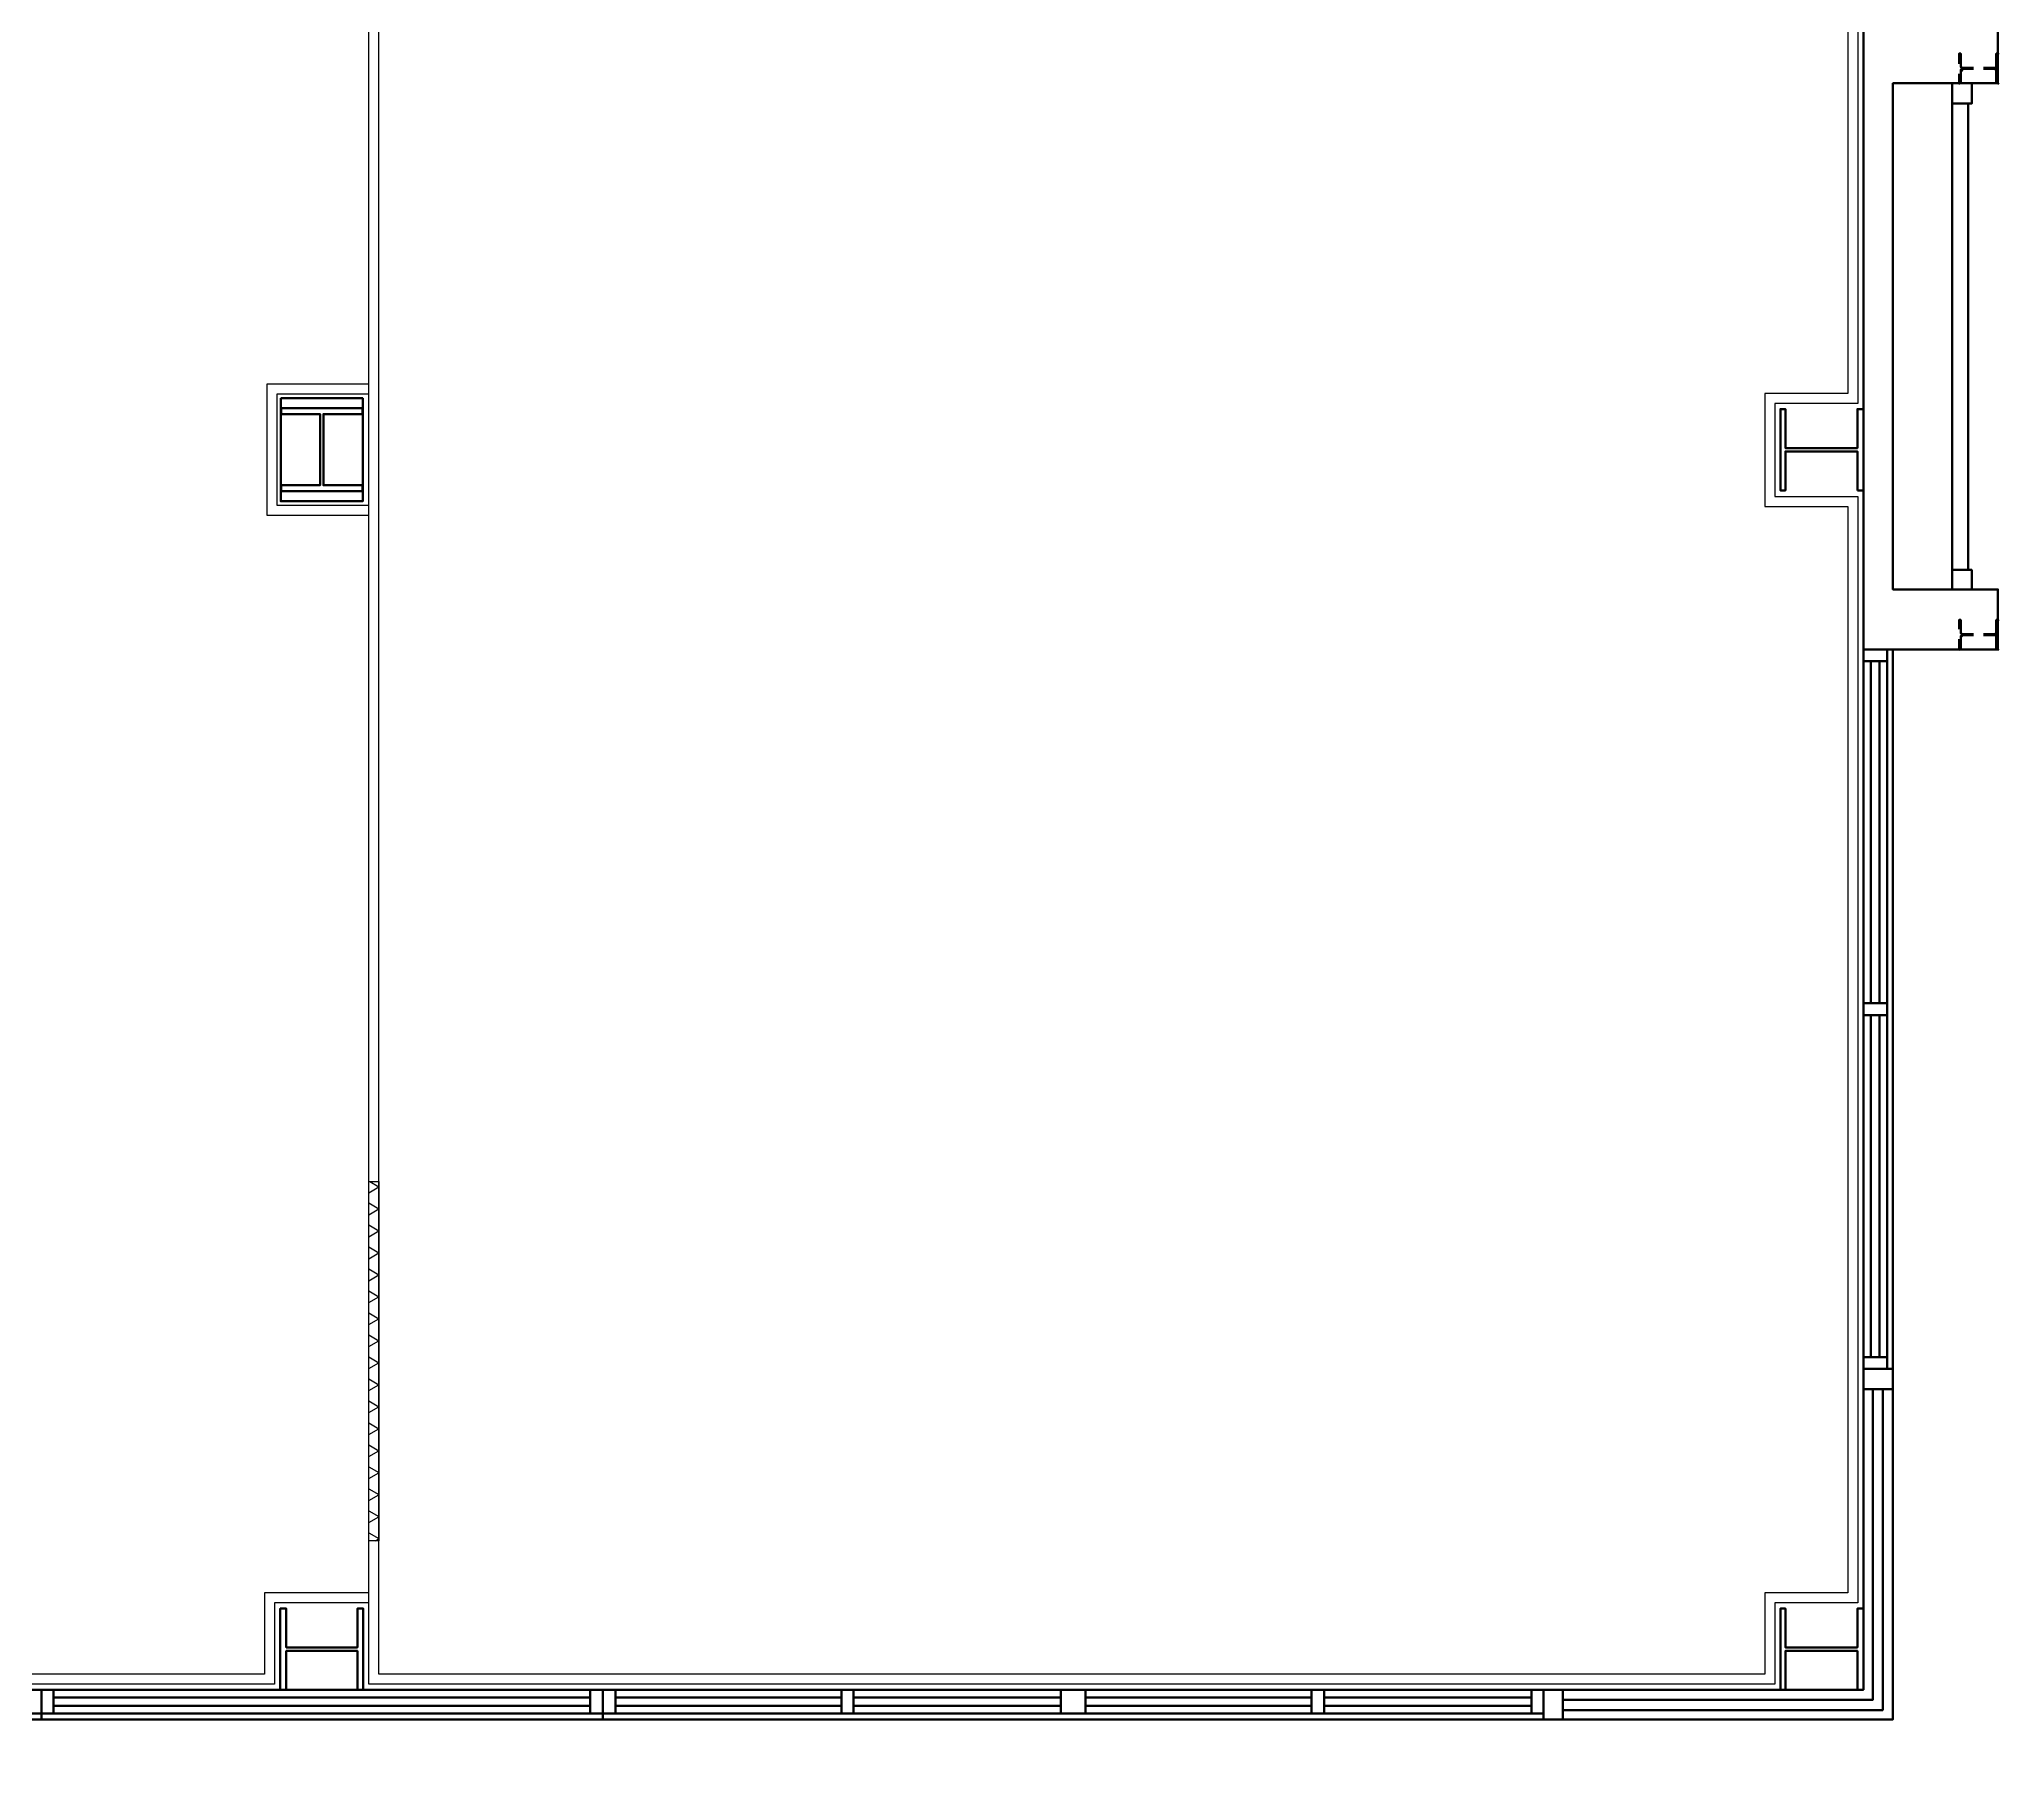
# Model space of a CAD drawing. Header units: millimetres. Extents: x 0 to 31017, y 0 to 21335.
# Drawn here: x 12565 to 13544, y 16781 to 17649 of the extents above; entities that cross this region are included whole.
import ezdxf
from ezdxf import colors
from ezdxf.entities.mleader import LeaderData, LeaderLine
from ezdxf.enums import TextEntityAlignment as Align
from ezdxf.math import Vec2, Vec3

# ---------------------------------------------------------------- set-up
doc = ezdxf.new("R2010")
doc.units = ezdxf.units.MM
doc.layers.add('PDF_幾何圖形', color=7, linetype='Continuous')
doc.styles.get("Standard").update_dxf_attribs({"font": 'arial.ttf'})

# ---------------------------------------------------------------- blocks, each defined once
blk = doc.blocks.new('3F庫門圖灰底')
at = {"transparency": 33554687}
h = blk.add_hatch(dxfattribs=at)
h.set_pattern_fill('NET3', color=8, scale=3, angle=90)
h.set_pattern_definition([(90, (13315.445, 0), (-9.525, 6e-16), []), (150, (13315.445, 0), (-4.7625, -8.248892), []), (210, (13315.445, 0), (4.7625, -8.248892), [])])
h.paths.add_polyline_path([(106586.7, -23694.15), (106581.7, -23694.15), (106581.7, -23873.81), (106586.7, -23873.81)])
h.paths.add_polyline_path([(106356.33, -23883.65), (106361.33, -23883.65), (106361.33, -24063.31), (106356.33, -24063.31)])
h.paths.add_polyline_path([(106417.7, -23288.88), (106422.7, -23288.88), (106422.7, -23468.54), (106417.7, -23468.54)])
h.paths.add_polyline_path([(107913.1, -24493.85), (107918.1, -24493.85), (107918.1, -24673.51), (107913.1, -24673.51)])
at = {"color": 8}
blk.add_lwpolyline([(107913.1, -24493.85), (107918.1, -24493.85), (107918.1, -24673.51), (107913.1, -24673.51)], close=True, dxfattribs=at)
blk = doc.blocks.new('3F庫板圖灰底')
at = {"color": 8}
for points in [[(103157.22, -11405.76), (103157.22, -10812.42), (103157.22, -10812.42), (103157.22, -10764.94), (103157.22, -10764.94), (103157.22, -10212.23), (103157.22, -10212.23), (103157.22, -10183.44), (103860.19, -10183.44), (103860.19, -10211.8), (103901.67, -10211.8), (103901.67, -10765.36), (103860.19, -10765.36), (103860.19, -10812), (103901.67, -10812), (103901.67, -11365.13), (103860.19, -11365.13), (103860.19, -11405.76)], [(103162.22, -11400.76), (103162.22, -10817.42), (103162.22, -10817.42), (103162.22, -10759.94), (103162.22, -10759.94), (103162.22, -10217.23), (103162.22, -10217.23), (103162.22, -10188.44), (103855.19, -10188.44), (103855.19, -10216.8), (103896.67, -10216.8), (103896.67, -10760.36), (103855.19, -10760.36), (103855.19, -10817), (103896.67, -10817), (103896.67, -11360.13), (103855.19, -11360.13), (103855.19, -11400.76)]]:
    blk.add_lwpolyline(points, close=True, dxfattribs=at)
for points in [[(103157.22, -10755.77), (103106.26, -10755.77), (103106.26, -10821.27), (103157.22, -10821.27)], [(103157.22, -10760.77), (103111.26, -10760.77), (103111.26, -10816.27), (103157.22, -10816.27)], [(103157.22, -11360.13), (103105.17, -11360.13), (103105.17, -11400.76), (102946.17, -11400.76)], [(103157.22, -11365.13), (103110.17, -11365.13), (103110.17, -11405.76), (102946.17, -11405.76)]]:
    blk.add_lwpolyline(points, dxfattribs=at)
blk = doc.blocks.new('_DetailCallout')
at = {"color": 0, "linetype": 'ByBlock', "lineweight": -2, "transparency": 16777216}
blk.add_line((8, 0), (-8, 0), dxfattribs=at)
blk.add_circle((0, 0), 8, dxfattribs=at)
at = {"color": 0, "transparency": 16777216}
for tag, p in [('視圖號碼', (0, 1)), ('圖紙號碼', (0, -6))]:
    blk.add_attdef(tag, text='', height=3, dxfattribs=at).set_placement(p, align=Align.CENTER)

msp = doc.modelspace()

# ---------------------------------------------------------------- linework, layer by layer
at = {"color": 251, "lineweight": 200, "true_color": 0x636466}
msp.add_lwpolyline([(12685.37, 17469.52), (12726.37, 17469.52), (12726.37, 17418.02), (12685.37, 17418.02)], close=True, dxfattribs=at)
at = {"layer": 'PDF_幾何圖形', "color": 251, "lineweight": 200, "true_color": 0x636466}
for points in [[(13476.59, 17656.66), (13543.89, 17656.66), (13543.89, 17627.03), (13491.4, 17627.03), (13491.4, 17373.93), (13543.89, 17373.93), (13543.89, 17343.88), (13476.59, 17343.88)], [(13521.03, 17627.03), (13521.03, 17616.87), (13530.76, 17616.87), (13530.76, 17627.03)], [(13526.11, 17634.23), (13525.69, 17634.65)], [(13521.03, 17383.67), (13521.03, 17616.87), (13529.07, 17616.87), (13529.07, 17383.67)], [(12685.56, 17425.99), (12685.56, 17423.03), (12726.19, 17423.03), (12726.19, 17425.99), (12706.72, 17425.99), (12706.72, 17461.55), (12726.19, 17461.55), (12726.19, 17464.51), (12685.56, 17464.51), (12685.56, 17461.55), (12705.02, 17461.55), (12705.02, 17425.99)], [(13473.63, 17423.45), (13476.59, 17423.45), (13476.59, 17464.08), (13473.63, 17464.08), (13473.63, 17444.62), (13437.65, 17444.62), (13437.65, 17464.08), (13435.11, 17464.08), (13435.11, 17423.45), (13437.65, 17423.45), (13437.65, 17442.92), (13473.63, 17442.92)], [(13521.03, 17383.67), (13521.03, 17373.93), (13530.76, 17373.93), (13530.76, 17383.67)], [(13543.04, 17350.66), (13543.04, 17351.08), (13542.62, 17351.08)], [(13543.04, 17350.66), (13542.62, 17351.08)], [(13476.59, 16984.13), (13476.59, 16823.72), (13316.61, 16823.72), (13316.61, 16808.91), (13491.4, 16808.91), (13491.4, 16984.13)], [(12723.65, 16823.72), (12726.61, 16823.72), (12726.61, 16864.35), (12723.65, 16864.35), (12723.65, 16844.89), (12688.1, 16844.89), (12688.1, 16864.35), (12685.13, 16864.35), (12685.13, 16823.72), (12688.1, 16823.72), (12688.1, 16843.19), (12723.65, 16843.19)], [(13473.63, 16823.72), (13476.59, 16823.72), (13476.59, 16864.35), (13473.63, 16864.35), (13473.63, 16844.89), (13437.65, 16844.89), (13437.65, 16864.35), (13435.11, 16864.35), (13435.11, 16823.72), (13437.65, 16823.72), (13437.65, 16843.19), (13473.63, 16843.19)], [(12565.78, 16808.91), (12565.78, 16823.72), (12846.39, 16823.72), (12846.39, 16808.91)]]:
    msp.add_lwpolyline(points, close=True, dxfattribs=at)
for points in [[(13524.42, 17636.77), (13524.42, 17641.85), (13524.84, 17641.42)], [(13524.42, 17641.85), (13525.26, 17641.85), (13525.26, 17635.07), (13525.69, 17634.65), (13526.11, 17634.23), (13525.69, 17634.65), (13525.69, 17635.07), (13525.26, 17635.07)], [(13543.04, 17634.65), (13543.04, 17635.07), (13543.46, 17634.65), (13543.04, 17635.07), (13543.04, 17641.85), (13543.89, 17641.85), (13544.31, 17641.42)], [(13543.89, 17641.85), (13543.89, 17636.77)], [(13525.69, 17633.8), (13525.26, 17633.8), (13525.26, 17627.03), (13524.42, 17627.03)], [(13524.42, 17631.69), (13524.42, 17627.03), (13524.84, 17626.61)], [(13525.69, 17634.65), (13531.61, 17634.65)], [(13531.61, 17634.23), (13526.11, 17634.23), (13525.69, 17633.8), (13526.11, 17633.38), (13525.69, 17633.8), (13526.11, 17633.38), (13525.69, 17633.8), (13526.11, 17633.38)], [(13536.69, 17634.65), (13542.62, 17634.65), (13543.04, 17634.23), (13542.62, 17634.65), (13543.04, 17634.23)], [(13543.04, 17633.8), (13542.62, 17633.8), (13543.04, 17633.38), (13542.62, 17633.8), (13542.62, 17634.23), (13536.69, 17634.23)], [(13542.62, 17634.65), (13543.04, 17634.65), (13543.46, 17634.23)], [(13543.89, 17627.03), (13543.04, 17627.03), (13543.04, 17633.8), (13543.46, 17633.38), (13543.04, 17633.8), (13543.46, 17633.38)], [(13543.89, 17631.69), (13543.89, 17627.03), (13544.31, 17626.61)], [(13524.42, 17354.04), (13524.42, 17358.7), (13524.84, 17358.27)], [(13524.42, 17358.7), (13525.26, 17358.7), (13525.26, 17351.93), (13525.69, 17351.93), (13526.11, 17351.5), (13525.69, 17351.93), (13526.11, 17351.5)], [(13525.69, 17351.93), (13525.69, 17351.5), (13526.11, 17351.08)], [(13525.69, 17351.5), (13531.61, 17351.5)], [(13531.61, 17351.08), (13525.69, 17351.08), (13526.11, 17350.66), (13525.69, 17351.08), (13526.11, 17350.66)], [(13525.69, 17351.08), (13525.69, 17350.66), (13526.11, 17350.23)], [(13536.69, 17351.5), (13542.62, 17351.5), (13543.04, 17351.08), (13542.62, 17351.5), (13542.62, 17351.93), (13543.04, 17351.93), (13543.46, 17351.5), (13543.04, 17351.93), (13543.46, 17351.5)], [(13542.62, 17351.08), (13536.69, 17351.08)], [(13543.04, 17351.93), (13543.04, 17358.7), (13543.89, 17358.7), (13544.31, 17358.27)], [(13543.89, 17358.7), (13543.89, 17354.04)], [(13491.4, 17343.88), (13491.4, 16984.13), (13476.59, 16984.13), (13476.59, 17343.88)], [(13488.44, 17343.88), (13488.44, 16984.13)], [(13525.26, 17350.66), (13525.26, 17343.88), (13524.42, 17343.88)], [(13524.42, 17348.96), (13524.42, 17343.88), (13524.84, 17343.46)], [(13525.69, 17350.66), (13525.26, 17350.66), (13525.69, 17350.23)], [(13543.89, 17343.88), (13543.04, 17343.88), (13543.04, 17350.66), (13543.46, 17350.23), (13543.04, 17350.66), (13543.46, 17350.23)], [(13543.89, 17348.96), (13543.89, 17343.88), (13544.31, 17343.46)], [(13476.59, 17337.96), (13488.44, 17337.96)], [(13480.4, 17337.96), (13480.4, 17166.97)], [(13484.63, 17337.96), (13484.63, 17166.97)], [(13476.59, 17166.97), (13488.44, 17166.97)], [(13476.59, 17161.05), (13488.44, 17161.05)], [(13480.4, 17161.05), (13480.4, 16990.06)], [(13484.63, 17161.05), (13484.63, 16990.06)], [(13476.59, 16990.06), (13488.44, 16990.06)], [(13486.32, 16973.97), (13486.32, 16813.57), (13326.34, 16813.57)], [(13481.25, 16973.97), (13481.25, 16818.64), (13326.34, 16818.64)], [(13491.4, 16973.97), (13476.59, 16973.97)], [(12845.96, 16823.72), (12565.78, 16823.72), (12330.88, 16823.72), (12095.98, 16823.72)], [(12571.7, 16823.72), (12571.7, 16811.87)], [(12840.04, 16823.72), (12840.04, 16811.87)], [(12846.39, 16823.72), (13081.71, 16823.72), (13316.61, 16823.72), (13316.61, 16808.91), (13081.71, 16808.91), (12846.39, 16808.91)], [(12852.74, 16823.72), (12852.74, 16811.87)], [(12965.74, 16823.72), (12965.74, 16811.87)], [(12971.67, 16823.72), (12971.67, 16811.87)], [(13075.36, 16823.72), (13075.36, 16811.87)], [(13087.63, 16823.72), (13087.63, 16811.87)], [(13200.64, 16823.72), (13200.64, 16811.87)], [(13206.99, 16823.72), (13206.99, 16811.87)], [(13310.68, 16823.72), (13310.68, 16811.87)], [(13326.34, 16823.72), (13326.34, 16808.91)], [(12840.04, 16819.91), (12571.7, 16819.91)], [(12840.04, 16815.68), (12571.7, 16815.68)], [(12965.74, 16819.91), (12852.74, 16819.91)], [(12965.74, 16815.68), (12852.74, 16815.68)], [(13075.36, 16819.91), (12971.67, 16819.91)], [(13075.36, 16815.68), (12971.67, 16815.68)], [(13200.64, 16819.91), (13087.63, 16819.91)], [(13200.64, 16815.68), (13087.63, 16815.68)], [(13310.68, 16819.91), (13206.99, 16819.91)], [(13310.68, 16815.68), (13206.99, 16815.68)], [(12845.96, 16811.87), (12565.78, 16811.87), (12330.88, 16811.87), (12095.98, 16811.87)], [(12845.96, 16808.91), (12565.78, 16808.91), (12330.88, 16808.91), (12095.98, 16808.91)], [(13316.61, 16811.87), (13081.71, 16811.87), (12846.39, 16811.87)]]:
    msp.add_lwpolyline(points, dxfattribs=at)

# ---------------------------------------------------------------- block references
at = {"color": 251, "lineweight": 200, "true_color": 0x636466}
for name, p in [('3F庫門圖灰底', (-95183.76, 41571.68)), ('3F庫板圖灰底', (-90427.89, 28232.3))]:
    msp.add_blockref(name, p, dxfattribs=at)

# ---------------------------------------------------------------- leaders
at = {"color": 175, "true_color": 0x4554a5}
ml = msp.add_multileader_block('Standard', dxfattribs=at)
ml.set_content('_DetailCallout', color=(69, 84, 165), scale=15)
ml.set_attribute('視圖號碼', '冷藏庫', width=0)
ml.set_attribute('圖紙號碼', 'A機', width=0)
ml.set_leader_properties()
ml.build(insert=Vec2(0, 0))
ml.multileader.update_dxf_attribs({"leader_type": 0})
ctx = ml.context
ctx.base_point, ctx.plane_origin = Vec3(13190.86, 19361.87), Vec3(13310.86, 19361.87)
notes = []
notes.append((ctx, [(0, (0, 0, 0), (0, 0), (1, 0), 1, [])]))
ctx.block.insert = Vec3(13310.86, 19361.87)
for ctx, leaders in notes:
    for number, flags, end, landing, length, lines in leaders:
        leader = LeaderData()
        leader.index, (leader.has_last_leader_line, leader.has_dogleg_vector, leader.attachment_direction) = number, flags
        leader.last_leader_point, leader.dogleg_vector, leader.dogleg_length = Vec3(end), Vec3(landing), length
        for number, points, colour, breaks in lines:
            line = LeaderLine()
            line.index, line.vertices, line.color, line.breaks = number, Vec3.list(points), colors.encode_raw_color(colour), breaks
            leader.lines.append(line)
        ctx.leaders.append(leader)

doc.saveas('drawing.dxf')
